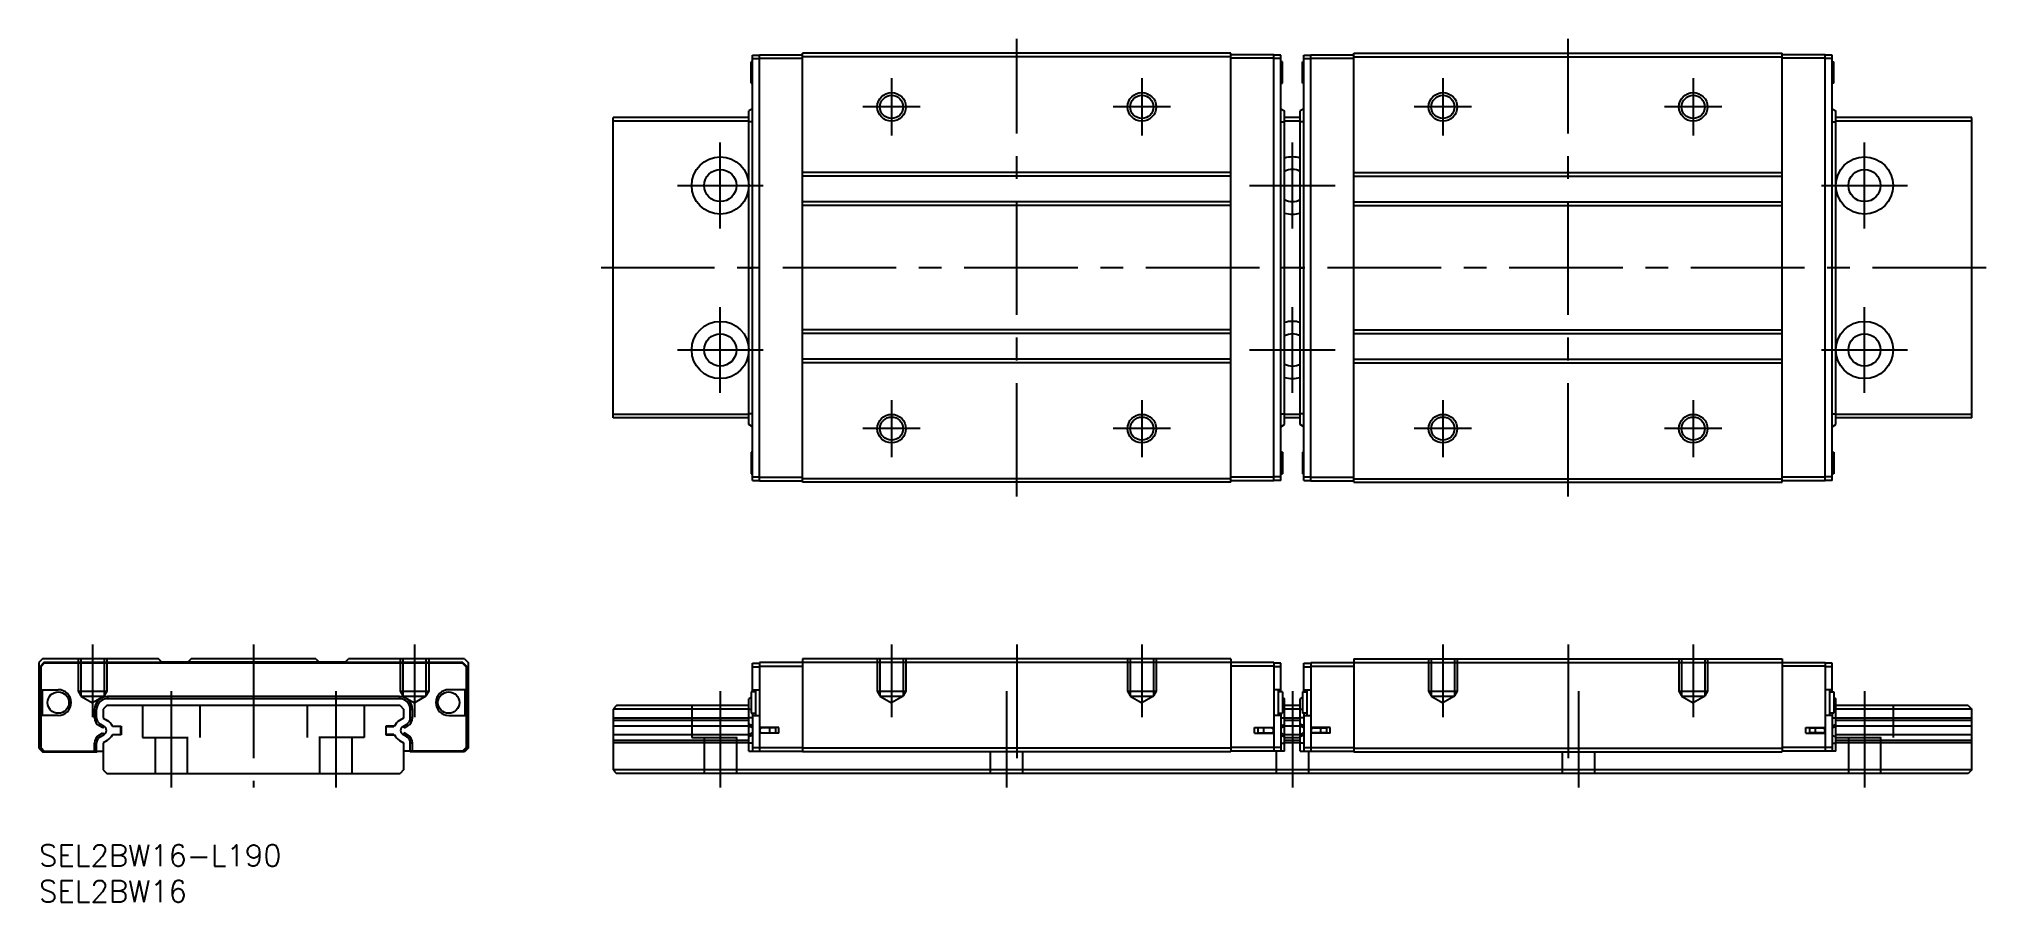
# Model space of a CAD drawing. Extents: x 0 to 272, y -8 to 113.
import ezdxf

# ---------------------------------------------------------------- set-up
doc = ezdxf.new("R2010")
doc.units = 0
doc.header["$LTSCALE"] = 0.5
doc.linetypes.add('CENTER', pattern=[50.8, 31.75, -6.35, 6.35, -6.35])
doc.linetypes.add('DASHED', pattern=[19.05, 12.7, -6.35])
for name, color, linetype in [('MSM_CENTER', 1, 'CENTER'), ('MSM_CONTINUOUS', 7, 'CONTINUOUS'), ('MSM_DASHED', 4, 'DASHED'), ('MSM_NARROW', 5, 'CONTINUOUS'), ('MSM_PART_NUMBER', 7, 'CONTINUOUS')]:
    doc.layers.add(name, color=color, linetype=linetype)
doc.styles.get("Standard").update_dxf_attribs({"font": 'txt.shx', "height": 3, "bigfont": 'bigfont.shx'})

# ---------------------------------------------------------------- blocks, each defined once
blk = doc.blocks.new('*U2')
at = {"layer": 'MSM_PART_NUMBER'}
blk.add_text('SEL2BW16-L190', height=3, dxfattribs=at).set_placement((0, -3))
blk = doc.blocks.new('*U3')
at = {"layer": 'MSM_PART_NUMBER'}
blk.add_text('SEL2BW16', height=3, dxfattribs=at).set_placement((0, -8))

msp = doc.modelspace()

# ---------------------------------------------------------------- linework, layer by layer
at = {"layer": 'MSM_CENTER'}
for p, q in [((136.73, 48.71), (136.73, 112.71)), ((213.83, 48.71), (213.83, 112.71)), ((119.23, 107.21), (119.23, 99.21)), ((154.23, 107.21), (154.23, 99.21)), ((196.33, 107.21), (196.33, 99.21)), ((231.33, 107.21), (231.33, 99.21)), ((123.23, 103.21), (115.23, 103.21)), ((158.23, 103.21), (150.23, 103.21)), ((200.33, 103.21), (192.33, 103.21)), ((235.33, 103.21), (227.33, 103.21)), ((95.28, 86.21), (95.28, 98.21)), ((175.28, 86.21), (175.28, 98.21)), ((255.28, 86.21), (255.28, 98.21)), ((89.28, 92.21), (101.28, 92.21)), ((169.28, 92.21), (181.28, 92.21)), ((249.28, 92.21), (261.28, 92.21)), ((272.28, 80.71), (78.28, 80.71)), ((95.28, 63.21), (95.28, 75.21)), ((175.28, 63.21), (175.28, 75.21)), ((255.28, 63.21), (255.28, 75.21)), ((89.28, 69.21), (101.28, 69.21)), ((169.28, 69.21), (181.28, 69.21)), ((249.28, 69.21), (261.28, 69.21)), ((119.23, 62.21), (119.23, 54.21)), ((154.23, 62.21), (154.23, 54.21)), ((196.33, 62.21), (196.33, 54.21)), ((231.33, 62.21), (231.33, 54.21)), ((123.23, 58.21), (115.23, 58.21)), ((158.23, 58.21), (150.23, 58.21)), ((200.33, 58.21), (192.33, 58.21)), ((235.33, 58.21), (227.33, 58.21)), ((7.5, 28), (7.5, 17.86)), ((30, 28), (30, 8)), ((52.5, 28), (52.5, 17.86)), ((119.23, 28), (119.23, 17.86)), ((136.73, 28), (136.73, 11)), ((154.23, 28), (154.23, 17.86)), ((196.33, 28), (196.33, 17.86)), ((213.83, 28), (213.83, 11)), ((231.33, 28), (231.33, 17.86)), ((18.5, 21.5), (18.5, 8)), ((41.5, 21.5), (41.5, 8)), ((95.28, 21.5), (95.28, 8)), ((135.28, 21.5), (135.28, 8)), ((175.28, 21.5), (175.28, 8)), ((215.28, 21.5), (215.28, 8)), ((255.28, 21.5), (255.28, 8))]:
    msp.add_line(p, q, dxfattribs=at)
at = {"layer": 'MSM_CONTINUOUS'}
for p, q in [((99.78, 109.51), (99.58, 109.51)), ((99.58, 106.51), (99.58, 109.51)), ((99.78, 110.46), (100.78, 110.46)), ((99.78, 50.96), (99.78, 110.46)), ((99.78, 109.96), (100.78, 109.96)), ((100.78, 110.51), (106.78, 110.51)), ((100.78, 50.91), (100.78, 110.51)), ((100.78, 110.01), (106.78, 110.01)), ((166.68, 110.71), (106.78, 110.71)), ((106.78, 50.71), (106.78, 110.71)), ((166.68, 110.21), (106.78, 110.21)), ((166.68, 50.71), (166.68, 110.71)), ((172.68, 110.51), (166.68, 110.51)), ((172.68, 110.01), (166.68, 110.01)), ((172.68, 50.91), (172.68, 110.51)), ((173.68, 110.46), (172.68, 110.46)), ((173.68, 109.96), (172.68, 109.96)), ((173.68, 50.96), (173.68, 110.46)), ((173.88, 109.51), (173.68, 109.51)), ((173.88, 106.51), (173.88, 109.51)), ((176.68, 109.51), (176.88, 109.51)), ((176.68, 106.51), (176.68, 109.51)), ((176.88, 110.46), (177.88, 110.46)), ((176.88, 50.96), (176.88, 110.46)), ((176.88, 109.96), (177.88, 109.96)), ((177.88, 110.51), (183.88, 110.51)), ((177.88, 50.91), (177.88, 110.51)), ((177.88, 110.01), (183.88, 110.01)), ((183.88, 50.71), (183.88, 110.71)), ((183.88, 110.71), (243.78, 110.71)), ((183.88, 110.21), (243.78, 110.21)), ((243.78, 50.71), (243.78, 110.71)), ((249.78, 110.51), (243.78, 110.51)), ((249.78, 110.01), (243.78, 110.01)), ((249.78, 50.91), (249.78, 110.51)), ((250.78, 110.46), (249.78, 110.46)), ((250.78, 109.96), (249.78, 109.96)), ((250.78, 50.96), (250.78, 110.46)), ((250.78, 109.51), (250.98, 109.51)), ((250.98, 106.51), (250.98, 109.51)), ((99.58, 106.51), (99.78, 106.51)), ((173.68, 106.51), (173.88, 106.51)), ((176.88, 106.51), (176.68, 106.51)), ((250.98, 106.51), (250.78, 106.51)), ((99.28, 101.71), (80.28, 101.71)), ((80.28, 59.71), (80.28, 101.71)), ((99.28, 101.21), (80.28, 101.21)), ((99.78, 102.94), (99.28, 102.64)), ((99.28, 58.78), (99.28, 102.64)), ((99.78, 101.14), (99.28, 101.14)), ((173.68, 102.94), (174.18, 102.64)), ((173.68, 101.14), (174.18, 101.14)), ((174.18, 58.78), (174.18, 102.64)), ((176.38, 101.71), (174.18, 101.71)), ((176.38, 101.21), (174.18, 101.21)), ((176.88, 102.94), (176.38, 102.64)), ((176.38, 58.78), (176.38, 102.64)), ((176.88, 101.14), (176.38, 101.14)), ((250.78, 102.94), (251.28, 102.64)), ((250.78, 101.14), (251.28, 101.14)), ((251.28, 58.78), (251.28, 102.64)), ((270.28, 101.71), (251.28, 101.71)), ((270.28, 101.21), (251.28, 101.21)), ((270.28, 59.71), (270.28, 101.71)), ((166.68, 94.01), (106.78, 94.01)), ((166.68, 93.51), (106.78, 93.51)), ((183.88, 94.01), (243.78, 94.01)), ((183.88, 93.51), (243.78, 93.51)), ((166.68, 89.91), (106.78, 89.91)), ((183.88, 89.91), (243.78, 89.91)), ((166.68, 89.41), (106.78, 89.41)), ((183.88, 89.41), (243.78, 89.41)), ((99.28, 80.71), (99.78, 80.71)), ((174.18, 80.71), (173.68, 80.71)), ((176.38, 80.71), (176.88, 80.71)), ((251.28, 80.71), (250.78, 80.71)), ((166.68, 72.01), (106.78, 72.01)), ((166.68, 71.51), (106.78, 71.51)), ((183.88, 72.01), (243.78, 72.01)), ((183.88, 71.51), (243.78, 71.51)), ((166.68, 67.91), (106.78, 67.91)), ((166.68, 67.41), (106.78, 67.41)), ((183.88, 67.91), (243.78, 67.91)), ((183.88, 67.41), (243.78, 67.41)), ((99.28, 60.21), (80.28, 60.21)), ((99.78, 60.28), (99.28, 60.28)), ((173.68, 60.28), (174.18, 60.28)), ((176.38, 60.21), (174.18, 60.21)), ((176.88, 60.28), (176.38, 60.28)), ((250.78, 60.28), (251.28, 60.28)), ((270.28, 60.21), (251.28, 60.21)), ((99.28, 59.71), (80.28, 59.71)), ((99.78, 58.48), (99.28, 58.78)), ((173.68, 58.48), (174.18, 58.78)), ((176.38, 59.71), (174.18, 59.71)), ((176.88, 58.48), (176.38, 58.78)), ((250.78, 58.48), (251.28, 58.78)), ((270.28, 59.71), (251.28, 59.71)), ((99.58, 54.91), (99.58, 51.91)), ((99.78, 54.91), (99.58, 54.91)), ((173.88, 54.91), (173.68, 54.91)), ((173.88, 54.91), (173.88, 51.91)), ((176.68, 54.91), (176.88, 54.91)), ((176.68, 54.91), (176.68, 51.91)), ((250.78, 54.91), (250.98, 54.91)), ((250.98, 54.91), (250.98, 51.91)), ((99.58, 51.91), (99.78, 51.91)), ((173.68, 51.91), (173.88, 51.91)), ((176.88, 51.91), (176.68, 51.91)), ((250.98, 51.91), (250.78, 51.91)), ((99.78, 51.46), (100.78, 51.46)), ((99.78, 50.96), (100.78, 50.96)), ((100.78, 51.41), (106.78, 51.41)), ((100.78, 50.91), (106.78, 50.91)), ((166.68, 51.21), (106.78, 51.21)), ((166.68, 50.71), (106.78, 50.71)), ((172.68, 51.41), (166.68, 51.41)), ((172.68, 50.91), (166.68, 50.91)), ((173.68, 51.46), (172.68, 51.46)), ((173.68, 50.96), (172.68, 50.96)), ((176.88, 51.46), (177.88, 51.46)), ((176.88, 50.96), (177.88, 50.96)), ((177.88, 51.41), (183.88, 51.41)), ((177.88, 50.91), (183.88, 50.91)), ((183.88, 51.21), (243.78, 51.21)), ((183.88, 50.71), (243.78, 50.71)), ((249.78, 51.41), (243.78, 51.41)), ((249.78, 50.91), (243.78, 50.91)), ((250.78, 51.46), (249.78, 51.46)), ((250.78, 50.96), (249.78, 50.96)), ((0.5, 26), (0, 25.5)), ((0, 25.5), (0, 13.5)), ((0.7, 25.5), (0.2, 25)), ((0.2, 25), (0.2, 13.6)), ((0.75, 25.4), (0.25, 24.9)), ((0.25, 24.9), (0.25, 21.7)), ((16.7, 26), (0.5, 26)), ((59.3, 25.5), (0.7, 25.5)), ((59.25, 25.4), (0.75, 25.4)), ((17.2, 25.55), (16.7, 26)), ((42.8, 25.55), (17.2, 25.55)), ((21.3, 26), (20.8, 25.55)), ((38.7, 26), (21.3, 26)), ((38.7, 26), (39.2, 25.55)), ((42.8, 25.55), (43.3, 26)), ((59.5, 26), (43.3, 26)), ((59.25, 25.4), (59.75, 24.9)), ((59.3, 25.5), (59.8, 25)), ((59.5, 26), (60, 25.5)), ((59.75, 24.9), (59.75, 21.7)), ((59.8, 25), (59.8, 13.6)), ((60, 25.5), (60, 13.5)), ((99.78, 25.4), (100.78, 25.4)), ((99.78, 21.4), (99.78, 25.4)), ((99.78, 24.9), (100.78, 24.9)), ((100.78, 25.5), (100.78, 13.1)), ((172.68, 25.5), (100.78, 25.5)), ((100.78, 25), (106.78, 25)), ((106.78, 26), (106.78, 13)), ((166.68, 26), (106.78, 26)), ((166.68, 26), (166.68, 13)), ((172.68, 25), (166.68, 25)), ((172.68, 25.5), (172.68, 13.1)), ((173.68, 25.4), (172.68, 25.4)), ((173.68, 24.9), (172.68, 24.9)), ((173.68, 21.4), (173.68, 25.4)), ((176.88, 25.4), (177.88, 25.4)), ((176.88, 21.4), (176.88, 25.4)), ((176.88, 24.9), (177.88, 24.9)), ((177.88, 25.5), (177.88, 13.1)), ((177.88, 25.5), (249.78, 25.5)), ((177.88, 25), (183.88, 25)), ((183.88, 26), (183.88, 13)), ((183.88, 26), (243.78, 26)), ((243.78, 26), (243.78, 13)), ((249.78, 25), (243.78, 25)), ((249.78, 25.5), (249.78, 13.1)), ((250.78, 25.4), (249.78, 25.4)), ((250.78, 24.9), (249.78, 24.9)), ((250.78, 21.4), (250.78, 25.4)), ((0.25, 21.7), (2.7, 21.7)), ((0.45, 21.7), (0.45, 18.1)), ((9.5, 19.5), (9, 19)), ((50.5, 19.5), (9.5, 19.5)), ((9.57, 20.73), (9.57, 20.43)), ((50.43, 20.73), (9.57, 20.73)), ((50.43, 20.43), (9.57, 20.43)), ((30, 20.43), (30, 20.73)), ((50.43, 20.73), (50.43, 20.43)), ((50.5, 19.5), (51, 19)), ((59.75, 21.7), (57.3, 21.7)), ((59.55, 21.7), (59.55, 18.1)), ((80.78, 19.5), (80.28, 19)), ((99.28, 19.5), (80.78, 19.5)), ((99.58, 20.61), (99.28, 20.43)), ((99.28, 13.1), (99.28, 20.43)), ((99.58, 21.4), (99.58, 18.4)), ((100.18, 21.4), (99.58, 21.4)), ((99.78, 21.7), (100.78, 21.7)), ((100.18, 21.7), (100.18, 18.1)), ((173.68, 21.7), (172.68, 21.7)), ((173.28, 21.7), (173.28, 18.1)), ((173.88, 21.4), (173.28, 21.4)), ((173.88, 21.4), (173.88, 18.4)), ((173.88, 20.61), (174.18, 20.43)), ((174.18, 13.1), (174.18, 20.43)), ((176.38, 19.5), (174.18, 19.5)), ((176.68, 20.61), (176.38, 20.43)), ((176.38, 13.1), (176.38, 20.43)), ((176.68, 21.4), (177.28, 21.4)), ((176.68, 21.4), (176.68, 18.4)), ((176.88, 21.7), (177.88, 21.7)), ((177.28, 21.7), (177.28, 18.1)), ((250.78, 21.7), (249.78, 21.7)), ((250.38, 21.7), (250.38, 18.1)), ((250.38, 21.4), (250.98, 21.4)), ((250.98, 21.4), (250.98, 18.4)), ((250.98, 20.61), (251.28, 20.43)), ((251.28, 13.1), (251.28, 20.43)), ((269.78, 19.5), (251.28, 19.5)), ((269.78, 19.5), (270.28, 19)), ((0.2, 16.4), (0.25, 16.4)), ((0.25, 18.1), (0.25, 13.6)), ((2.7, 18.1), (0.25, 18.1)), ((7.77, 18.93), (8.07, 18.93)), ((7.77, 17.76), (7.77, 18.93)), ((7.77, 17.76), (8.07, 17.76)), ((8.07, 17.76), (8.07, 18.93)), ((8.42, 16.64), (8.57, 16.9)), ((8.93, 16.35), (8.42, 16.64)), ((9.08, 16.61), (8.57, 16.9)), ((8.93, 16.35), (9.08, 16.61)), ((9, 19), (9, 17.72)), ((9, 17.72), (9.56, 17.4)), ((10.28, 16.6), (11.5, 16.6)), ((10.38, 16.55), (10.36, 16.6)), ((11.45, 16.55), (10.38, 16.55)), ((11.45, 15.45), (11.45, 16.55)), ((11.5, 16.6), (11.5, 15.4)), ((49.72, 16.6), (48.5, 16.6)), ((48.5, 16.6), (48.5, 15.4)), ((48.55, 15.45), (48.55, 16.55)), ((48.55, 16.55), (49.62, 16.55)), ((49.62, 16.55), (49.64, 16.6)), ((51, 17.72), (50.44, 17.4)), ((50.92, 16.61), (51.43, 16.9)), ((51.07, 16.35), (50.92, 16.61)), ((51, 19), (51, 17.72)), ((51.07, 16.35), (51.58, 16.64)), ((51.58, 16.64), (51.43, 16.9)), ((52.23, 18.93), (51.93, 18.93)), ((51.93, 17.76), (51.93, 18.93)), ((52.23, 17.76), (51.93, 17.76)), ((52.23, 17.76), (52.23, 18.93)), ((57.3, 18.1), (59.75, 18.1)), ((59.75, 18.1), (59.75, 13.6)), ((59.8, 16.4), (59.75, 16.4)), ((99.28, 19), (80.28, 19)), ((80.28, 19), (80.28, 10.5)), ((99.28, 17.72), (80.28, 17.72)), ((99.28, 17.4), (80.28, 17.4)), ((99.28, 16.6), (80.28, 16.6)), ((99.58, 18.93), (99.28, 18.93)), ((99.78, 17.76), (99.28, 17.76)), ((99.78, 16.64), (99.28, 16.9)), ((99.78, 16.35), (99.28, 16.61)), ((99.58, 18.4), (100.18, 18.4)), ((99.78, 18.4), (99.78, 13.1)), ((99.78, 18.1), (100.78, 18.1)), ((103.48, 16.4), (100.78, 16.4)), ((102.98, 16.35), (101.13, 16.35)), ((101.58, 16.35), (101.58, 16.4)), ((102.04, 16.35), (102.04, 16.4)), ((102.18, 16.35), (102.18, 15.65)), ((102.98, 16.35), (102.98, 15.65)), ((103.48, 15.6), (103.48, 16.4)), ((169.98, 16.4), (172.68, 16.4)), ((169.98, 15.6), (169.98, 16.4)), ((170.48, 15.65), (170.48, 16.35)), ((172.33, 16.35), (170.48, 16.35)), ((171.28, 15.65), (171.28, 16.35)), ((171.42, 16.35), (171.42, 16.4)), ((171.88, 16.35), (171.88, 16.4)), ((173.68, 18.1), (172.68, 18.1)), ((173.28, 18.4), (173.88, 18.4)), ((173.68, 18.4), (173.68, 13.1)), ((173.68, 17.76), (174.18, 17.76)), ((173.68, 16.64), (174.18, 16.9)), ((173.68, 16.35), (174.18, 16.61)), ((173.88, 18.93), (174.18, 18.93)), ((176.38, 19), (174.18, 19)), ((176.38, 17.72), (174.18, 17.72)), ((176.38, 17.4), (174.18, 17.4)), ((176.38, 16.6), (174.18, 16.6)), ((176.68, 18.93), (176.38, 18.93)), ((176.88, 17.76), (176.38, 17.76)), ((176.88, 16.64), (176.38, 16.9)), ((176.88, 16.35), (176.38, 16.61)), ((177.28, 18.4), (176.68, 18.4)), ((176.88, 18.4), (176.88, 13.1)), ((176.88, 18.1), (177.88, 18.1)), ((180.58, 16.4), (177.88, 16.4)), ((178.23, 16.35), (180.08, 16.35)), ((178.68, 16.35), (178.68, 16.4)), ((179.14, 16.35), (179.14, 16.4)), ((179.28, 15.65), (179.28, 16.35)), ((180.08, 15.65), (180.08, 16.35)), ((180.58, 15.6), (180.58, 16.4)), ((247.08, 15.6), (247.08, 16.4)), ((247.08, 16.4), (249.78, 16.4)), ((247.58, 16.35), (247.58, 15.65)), ((247.58, 16.35), (249.43, 16.35)), ((248.38, 16.35), (248.38, 15.65)), ((248.52, 16.35), (248.52, 16.4)), ((248.98, 16.35), (248.98, 16.4)), ((250.78, 18.1), (249.78, 18.1)), ((250.98, 18.4), (250.38, 18.4)), ((250.78, 18.4), (250.78, 13.1)), ((250.78, 17.76), (251.28, 17.76)), ((250.78, 16.64), (251.28, 16.9)), ((250.78, 16.35), (251.28, 16.61)), ((250.98, 18.93), (251.28, 18.93)), ((270.28, 16.6), (251.27, 16.6)), ((270.28, 19), (251.28, 19)), ((270.28, 17.72), (251.28, 17.72)), ((270.28, 17.4), (251.28, 17.4)), ((270.28, 10.5), (270.28, 19)), ((0.2, 15.6), (0.25, 15.6)), ((7.77, 14.24), (8.07, 14.24)), ((7.77, 13.1), (7.77, 14.24)), ((8.07, 13.1), (8.07, 14.24)), ((8.42, 15.36), (8.93, 15.65)), ((8.42, 15.36), (8.57, 15.1)), ((8.57, 15.1), (9.08, 15.39)), ((8.93, 15.65), (9.08, 15.39)), ((9.56, 14.6), (9, 14.28)), ((9, 14.28), (9, 10.5)), ((11.5, 15.4), (10.28, 15.4)), ((10.36, 15.4), (10.38, 15.45)), ((10.38, 15.45), (11.45, 15.45)), ((48.5, 15.4), (49.72, 15.4)), ((49.62, 15.45), (48.55, 15.45)), ((49.64, 15.4), (49.62, 15.45)), ((50.44, 14.6), (51, 14.28)), ((51.07, 15.65), (50.92, 15.39)), ((51.43, 15.1), (50.92, 15.39)), ((51, 14.28), (51, 10.5)), ((51.58, 15.36), (51.07, 15.65)), ((51.58, 15.36), (51.43, 15.1)), ((51.93, 13.1), (51.93, 14.24)), ((52.23, 14.24), (51.93, 14.24)), ((52.23, 13.1), (52.23, 14.24)), ((59.8, 15.6), (59.75, 15.6)), ((99.28, 15.4), (80.28, 15.4)), ((99.28, 14.6), (80.28, 14.6)), ((99.28, 14.28), (80.28, 14.28)), ((99.78, 15.65), (99.28, 15.39)), ((99.78, 15.36), (99.28, 15.1)), ((99.78, 14.24), (99.28, 14.24)), ((103.48, 15.6), (100.78, 15.6)), ((101.13, 15.65), (102.98, 15.65)), ((101.58, 15.6), (101.58, 15.65)), ((102.04, 15.6), (102.04, 15.65)), ((169.98, 15.6), (172.68, 15.6)), ((170.48, 15.65), (172.33, 15.65)), ((171.42, 15.6), (171.42, 15.65)), ((171.88, 15.6), (171.88, 15.65)), ((173.68, 15.65), (174.18, 15.39)), ((173.68, 15.36), (174.18, 15.1)), ((173.68, 14.24), (174.18, 14.24)), ((176.38, 15.4), (174.18, 15.4)), ((176.38, 14.6), (174.18, 14.6)), ((176.38, 14.28), (174.18, 14.28)), ((176.88, 15.65), (176.38, 15.39)), ((176.88, 15.36), (176.38, 15.1)), ((176.88, 14.24), (176.38, 14.24)), ((180.58, 15.6), (177.88, 15.6)), ((180.08, 15.65), (178.23, 15.65)), ((178.68, 15.6), (178.68, 15.65)), ((179.14, 15.6), (179.14, 15.65)), ((247.08, 15.6), (249.78, 15.6)), ((249.43, 15.65), (247.58, 15.65)), ((248.52, 15.6), (248.52, 15.65)), ((248.98, 15.6), (248.98, 15.65)), ((250.78, 15.36), (251.28, 15.1)), ((250.78, 14.24), (251.28, 14.24)), ((270.28, 15.4), (251.27, 15.4)), ((270.28, 14.6), (251.28, 14.6)), ((270.28, 14.28), (251.28, 14.28)), ((0, 13.5), (0.5, 13)), ((0.2, 13.6), (0.7, 13.1)), ((0.25, 13.6), (0.75, 13.1)), ((0.5, 13), (8.1, 13)), ((0.7, 13.1), (9, 13.1)), ((8.1, 13), (8.2, 13.1)), ((59.3, 13.1), (51, 13.1)), ((51.9, 13), (51.8, 13.1)), ((59.5, 13), (51.9, 13)), ((59.75, 13.6), (59.25, 13.1)), ((59.8, 13.6), (59.3, 13.1)), ((60, 13.5), (59.5, 13)), ((99.28, 13.1), (106.78, 13.1)), ((99.78, 13.6), (106.78, 13.6)), ((166.68, 13.5), (106.78, 13.5)), ((166.68, 13), (106.78, 13)), ((173.68, 13.6), (166.68, 13.6)), ((174.18, 13.1), (166.68, 13.1)), ((176.38, 13.1), (183.88, 13.1)), ((176.88, 13.6), (183.88, 13.6)), ((183.88, 13.5), (243.78, 13.5)), ((183.88, 13), (243.78, 13)), ((250.78, 13.6), (243.78, 13.6)), ((251.28, 13.1), (243.78, 13.1)), ((9, 10.5), (9.5, 10)), ((9.5, 10), (50.5, 10)), ((51, 10.5), (50.5, 10)), ((80.28, 10.5), (80.78, 10)), ((270.28, 10.5), (80.28, 10.5)), ((269.78, 10), (80.78, 10)), ((270.28, 10.5), (269.78, 10))]:
    msp.add_line(p, q, dxfattribs=at)
for centre, radius in [((119.23, 103.21), 1.62), ((154.23, 103.21), 1.62), ((196.33, 103.21), 1.62), ((231.33, 103.21), 1.62), ((95.28, 92.21), 4), ((255.28, 92.21), 4), ((95.28, 92.21), 2.25), ((255.28, 92.21), 2.25), ((95.28, 69.21), 4), ((95.28, 69.21), 2.25), ((255.28, 69.21), 4), ((255.28, 69.21), 2.25), ((119.23, 58.21), 1.62), ((154.23, 58.21), 1.62), ((196.33, 58.21), 1.62), ((231.33, 58.21), 1.62), ((2.7, 19.9), 1.5), ((57.3, 19.9), 1.5)]:
    msp.add_circle(centre, radius, dxfattribs=at)
for centre, radius, start, end in [((175.28, 92.21), 4, 74.038, 105.962), ((175.28, 92.21), 2.25, 60.7324, 119.2676), ((175.28, 92.21), 2.25, 240.7324, 299.2676), ((175.28, 92.21), 4, 254.038, 285.962), ((175.28, 69.21), 4, 74.038, 105.962), ((175.28, 69.21), 2.25, 60.7324, 119.2676), ((175.28, 69.21), 2.25, 240.7324, 299.2676), ((175.28, 69.21), 4, 254.038, 285.962), ((2.7, 19.9), 1.8, 270, 90), ((9.57, 18.93), 1.8, 90.0008, 179.9992), ((9.57, 18.93), 1.5, 90, 180), ((50.43, 18.93), 1.8, 0.0008, 89.9992), ((50.43, 18.93), 1.5, 0, 90), ((57.3, 19.9), 1.8, 90, 270), ((9.07, 17.76), 1.3, 180, 240), ((9.07, 17.76), 1, 180, 240), ((8.73, 16), 0.7, 300, 60), ((8.68, 15.88), 1.75, 24.1151, 60), ((51.31, 15.88), 1.75, 120, 155.8849), ((51.27, 16), 0.7, 120, 240), ((50.93, 17.76), 1, 300, 0), ((50.93, 17.76), 1.3, 300, 0), ((101.13, 16), 0.35, 90, 270), ((172.33, 16), 0.35, 270, 90), ((178.23, 16), 0.35, 90, 270), ((249.43, 16), 0.35, 270, 90), ((9.07, 14.24), 1.3, 120, 180), ((9.07, 14.24), 1, 120, 180), ((8.68, 16.12), 1.75, 300, 335.8849), ((51.31, 16.12), 1.75, 204.1151, 240), ((50.93, 14.24), 1, 0, 60), ((50.93, 14.24), 1.3, 0, 60)]:
    msp.add_arc(centre, radius, start, end, dxfattribs=at)
at = {"layer": 'MSM_DASHED'}
for p, q in [((5.5, 26), (5.5, 21.5)), ((5.88, 26), (5.88, 20.8)), ((9.12, 26), (9.12, 20.8)), ((9.5, 26), (9.5, 21.5)), ((50.5, 26), (50.5, 21.5)), ((50.88, 26), (50.88, 20.8)), ((54.12, 26), (54.12, 20.8)), ((54.5, 26), (54.5, 21.5)), ((117.23, 26), (117.23, 21.5)), ((117.61, 26), (117.61, 20.8)), ((120.85, 26), (120.85, 20.8)), ((121.23, 26), (121.23, 21.5)), ((152.23, 26), (152.23, 21.5)), ((152.61, 26), (152.61, 20.8)), ((155.85, 26), (155.85, 20.8)), ((156.23, 26), (156.23, 21.5)), ((194.33, 26), (194.33, 21.5)), ((194.71, 26), (194.71, 20.8)), ((197.95, 26), (197.95, 20.8)), ((198.33, 26), (198.33, 21.5)), ((229.33, 26), (229.33, 21.5)), ((229.71, 26), (229.71, 20.8)), ((232.95, 26), (232.95, 20.8)), ((233.33, 26), (233.33, 21.5)), ((5.5, 21.5), (9.5, 21.5)), ((5.5, 21.5), (5.88, 20.84)), ((5.88, 20.8), (9.12, 20.8)), ((5.88, 20.8), (7.5, 19.86)), ((9.12, 20.8), (7.5, 19.86)), ((9.5, 21.5), (9.12, 20.84)), ((14.5, 19.5), (14.5, 15)), ((22.5, 19.5), (22.5, 15)), ((37.5, 19.5), (37.5, 15)), ((45.5, 19.5), (45.5, 15)), ((50.5, 21.5), (54.5, 21.5)), ((50.5, 21.5), (50.88, 20.84)), ((50.88, 20.8), (54.12, 20.8)), ((50.88, 20.8), (52.5, 19.86)), ((54.12, 20.8), (52.5, 19.86)), ((54.5, 21.5), (54.12, 20.84)), ((91.28, 19.5), (91.28, 15)), ((117.23, 21.5), (121.23, 21.5)), ((117.23, 21.5), (117.61, 20.84)), ((117.61, 20.8), (120.85, 20.8)), ((117.61, 20.8), (119.23, 19.86)), ((120.85, 20.8), (119.23, 19.86)), ((121.23, 21.5), (120.85, 20.84)), ((152.23, 21.5), (156.23, 21.5)), ((152.23, 21.5), (152.61, 20.84)), ((152.61, 20.8), (155.85, 20.8)), ((152.61, 20.8), (154.23, 19.86)), ((155.85, 20.8), (154.23, 19.86)), ((156.23, 21.5), (155.85, 20.84)), ((194.33, 21.5), (198.33, 21.5)), ((194.33, 21.5), (194.71, 20.84)), ((194.71, 20.8), (197.95, 20.8)), ((194.71, 20.8), (196.33, 19.86)), ((197.95, 20.8), (196.33, 19.86)), ((198.33, 21.5), (197.95, 20.84)), ((229.33, 21.5), (233.33, 21.5)), ((229.33, 21.5), (229.71, 20.84)), ((229.71, 20.8), (232.95, 20.8)), ((229.71, 20.8), (231.33, 19.86)), ((232.95, 20.8), (231.33, 19.86)), ((233.33, 21.5), (232.95, 20.84)), ((259.28, 19.5), (259.28, 15)), ((14.5, 15), (22.5, 15)), ((16.25, 15), (16.25, 10)), ((20.75, 15), (20.75, 10)), ((45.5, 15), (37.5, 15)), ((39.25, 15), (39.25, 10)), ((43.75, 15), (43.75, 10)), ((91.28, 15), (99.28, 15)), ((93.03, 15), (93.03, 10)), ((97.53, 15), (97.53, 10)), ((174.18, 15), (176.38, 15)), ((251.28, 15), (259.28, 15)), ((253.03, 15), (253.03, 10)), ((257.53, 15), (257.53, 10)), ((133.03, 13), (133.03, 10)), ((137.53, 13), (137.53, 10)), ((173.03, 13), (173.03, 10)), ((177.53, 13), (177.53, 10)), ((213.03, 13), (213.03, 10)), ((217.53, 13), (217.53, 10))]:
    msp.add_line(p, q, dxfattribs=at)
at = {"layer": 'MSM_NARROW'}
for centre in [(119.23, 103.21), (154.23, 103.21), (196.33, 103.21), (231.33, 103.21), (119.23, 58.21), (154.23, 58.21), (196.33, 58.21), (231.33, 58.21)]:
    msp.add_circle(centre, 2, dxfattribs=at)

# ---------------------------------------------------------------- block references
at = {"layer": 'MSM_CONTINUOUS'}
for name in ['*U2', '*U3']:
    msp.add_blockref(name, (0, 0), dxfattribs=at)

doc.saveas('drawing.dxf')
